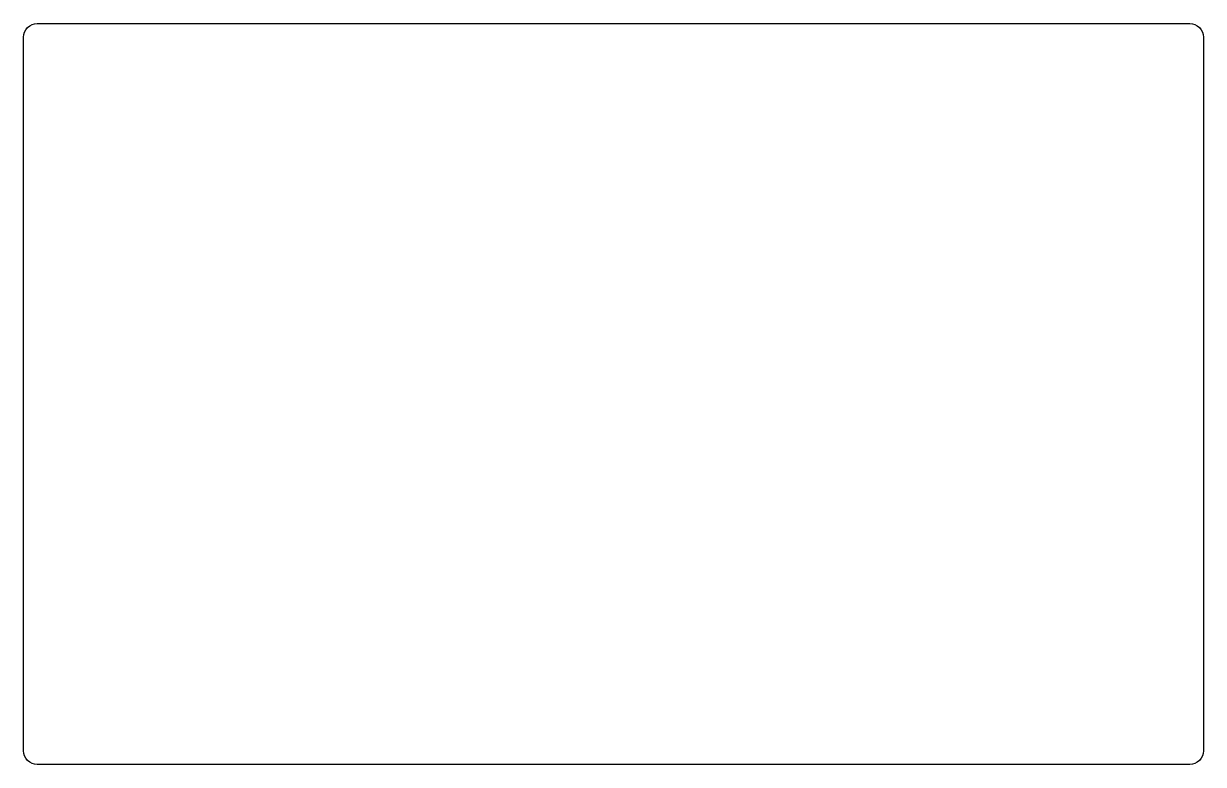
# Model space of a CAD drawing. Header units: millimetres. Extents: x -106 to -20, y 0 to 54.
import ezdxf

# ---------------------------------------------------------------- set-up
doc = ezdxf.new("R2010")
doc.units = ezdxf.units.MM
doc.layers.get('0').update_dxf_attribs({"linetype": 'CONTINUOUS'})

msp = doc.modelspace()

# ---------------------------------------------------------------- linework, layer by layer
msp.add_lwpolyline([(-105, 54), (-21, 54, -0.414214), (-20, 53), (-20, 1, -0.414214), (-21, 0), (-105, 0, -0.414214), (-106, 1), (-106, 53, -0.414214)], format="xyb", close=True)

doc.saveas('drawing.dxf')
